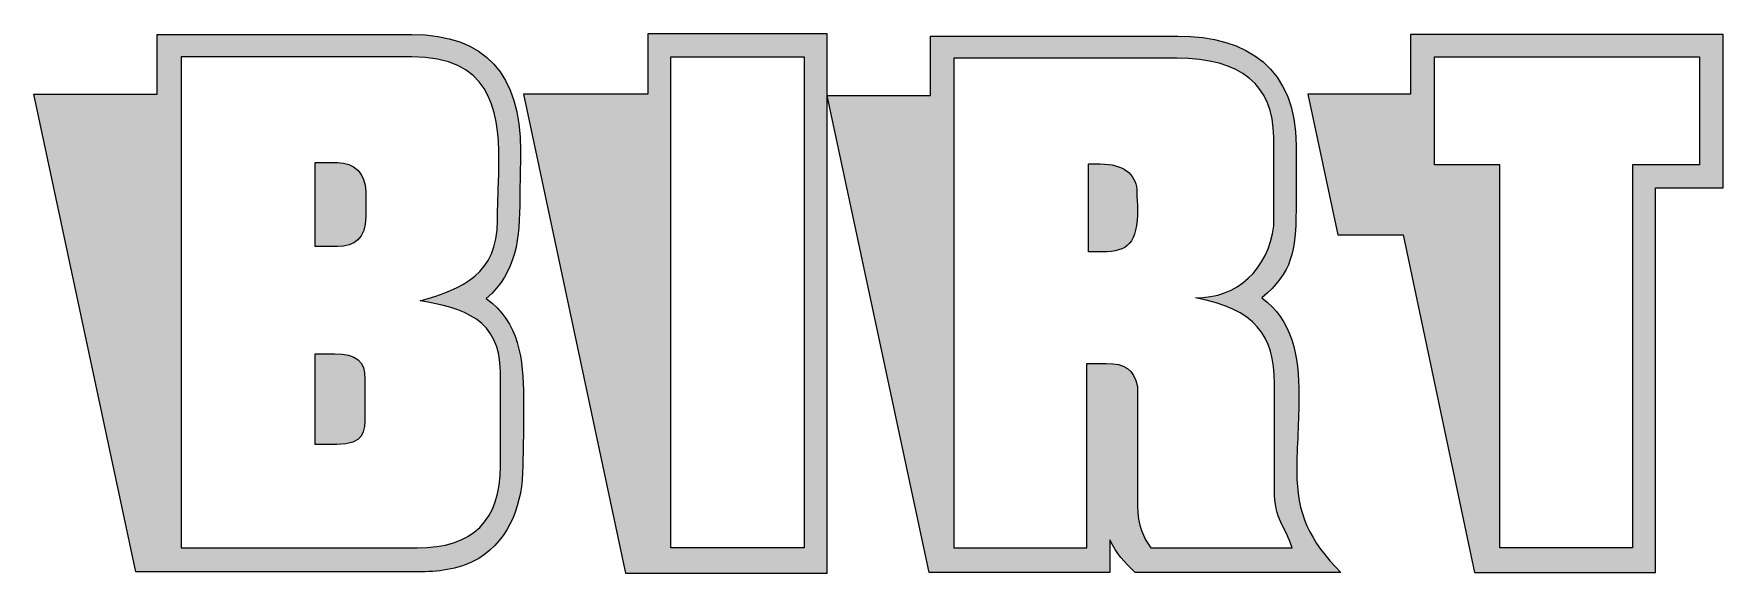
# Model space of a CAD drawing. Header units: inches. Extents: x 0.1 to 14.9, y -15.1 to -2.9.
# Drawn here: x 0.14 to 7.04, y -10.34 to -8.13 of the extents above; entities that cross this region are included whole.
import ezdxf

# ---------------------------------------------------------------- set-up
doc = ezdxf.new("R2010")
doc.units = ezdxf.units.IN
doc.header["$MEASUREMENT"] = 0
doc.layers.add('Layer 1', color=7, linetype='Continuous')

# ---------------------------------------------------------------- blocks, each defined once
blk = doc.blocks.new('block 2')
at = {"layer": 'Layer 1', "true_color": 0x110d10}
h = blk.add_hatch(color=248, dxfattribs=at)
h.dxf.hatch_style = 2
edge = h.paths.add_edge_path()
edge.add_spline(control_points=[(1.7223, -10.3319), (1.8013, -10.3319), (1.8834, -10.3197), (1.9563, -10.2772), (2.087, -10.1951), (2.1356, -10.0492), (2.1356, -9.9003), (2.1387, -9.8152), (2.1387, -9.718), (2.1387, -9.6207), (2.1387, -9.4657), (2.1204, -9.3107), (1.9867, -9.2165), (2.1113, -9.1071), (2.1235, -8.9703), (2.1235, -8.8062), (2.1235, -8.7424), (2.1265, -8.6786), (2.1265, -8.6117), (2.1265, -8.3017), (1.9837, -8.1376), (1.6828, -8.1376), (1.6828, -8.1376), (0.6434, -8.1376), (0.6434, -8.1376), (0.6434, -8.1376), (0.6434, -8.3807), (0.6434, -8.3807), (0.6434, -8.3807), (0.1389, -8.3807), (0.1389, -8.3807), (0.1389, -8.3807), (0.5553, -10.3319), (0.5553, -10.3319), (0.5553, -10.3319), (1.7223, -10.3319), (1.7223, -10.3319)], knot_values=[0, 0, 0, 0, 1, 1, 1, 2, 2, 2, 3, 3, 3, 4, 4, 4, 5, 5, 5, 6, 6, 6, 7, 7, 7, 8, 8, 8, 9, 9, 9, 10, 10, 10, 11, 11, 11, 12, 12, 12, 12], degree=3, periodic=1)
edge = h.paths.add_edge_path()
edge.add_spline(control_points=[(0.7406, -8.2288), (0.7406, -8.2288), (1.6828, -8.2288), (1.6828, -8.2288), (1.9958, -8.2288), (2.0384, -8.4324), (2.0384, -8.6542), (2.0384, -8.7363), (2.0323, -8.8184), (2.0323, -8.8974), (2.0323, -9.1162), (1.8925, -9.1739), (1.7162, -9.2256), (1.8925, -9.253), (2.0445, -9.3016), (2.0445, -9.5174), (2.0445, -9.5174), (2.0445, -9.9003), (2.0445, -9.9003), (2.0445, -10.1222), (1.932, -10.2346), (1.7041, -10.2346), (1.7041, -10.2346), (0.7406, -10.2346), (0.7406, -10.2346), (0.7406, -10.2346), (0.7406, -8.2288), (0.7406, -8.2288)], knot_values=[0, 0, 0, 0, 1, 1, 1, 2, 2, 2, 3, 3, 3, 4, 4, 4, 5, 5, 5, 6, 6, 6, 7, 7, 7, 8, 8, 8, 9, 9, 9, 9], degree=3, periodic=1)
h = blk.add_hatch(color=248, dxfattribs=at)
h.dxf.hatch_style = 2
h.paths.add_polyline_path([(2.6463, -8.3807), (2.1387, -8.3807), (2.5551, -10.338), (3.3787, -10.338), (3.3787, -8.1345), (2.6463, -8.1345)])
h.paths.add_polyline_path([(2.7405, -8.2288), (3.2845, -8.2288), (3.2845, -10.2346), (2.7405, -10.2346)])
h = blk.add_hatch(color=248, dxfattribs=at)
h.dxf.hatch_style = 2
h.paths.add_polyline_path([(6.7614, -8.7637), (7.038, -8.7637), (7.038, -8.1376), (5.7615, -8.1376), (5.7615, -8.3807), (5.3421, -8.3807), (5.4637, -8.9551), (5.7311, -8.9551), (6.0229, -10.3349), (6.7614, -10.3349)])
h.paths.add_polyline_path([(6.6672, -10.2346), (6.1262, -10.2346), (6.1262, -8.6694), (5.8588, -8.6694), (5.8588, -8.2288), (6.9407, -8.2288), (6.9407, -8.6694), (6.6672, -8.6694)])
h = blk.add_hatch(color=248, dxfattribs=at)
h.dxf.hatch_style = 2
edge = h.paths.add_edge_path()
edge.add_spline(control_points=[(5.2934, -8.8548), (5.2934, -8.8548), (5.2934, -8.5904), (5.2934, -8.5904), (5.2934, -8.2774), (5.0959, -8.1437), (4.8102, -8.1437), (4.8102, -8.1437), (3.8012, -8.1437), (3.8012, -8.1437), (3.8012, -8.1437), (3.8012, -8.3868), (3.8012, -8.3868), (3.8012, -8.3868), (3.3787, -8.3868), (3.3787, -8.3868), (3.3787, -8.3868), (3.7951, -10.3349), (3.7951, -10.3349), (3.7951, -10.3349), (4.5336, -10.3349), (4.5336, -10.3349), (4.5336, -10.3349), (4.5336, -10.2012), (4.5336, -10.2012), (4.561, -10.2589), (4.5914, -10.2924), (4.637, -10.3349), (4.637, -10.3349), (5.4758, -10.3349), (5.4758, -10.3349), (5.3481, -10.2042), (5.2965, -10.0948), (5.2965, -9.9216), (5.2965, -9.8213), (5.3056, -9.7149), (5.3056, -9.6116), (5.3056, -9.4505), (5.2782, -9.3016), (5.1536, -9.2135), (5.2782, -9.1101), (5.2934, -9.0189), (5.2934, -8.8548)], knot_values=[0, 0, 0, 0, 1, 1, 1, 2, 2, 2, 3, 3, 3, 4, 4, 4, 5, 5, 5, 6, 6, 6, 7, 7, 7, 8, 8, 8, 9, 9, 9, 10, 10, 10, 11, 11, 11, 12, 12, 12, 13, 13, 13, 14, 14, 14, 14], degree=3, periodic=1)
edge = h.paths.add_edge_path()
edge.add_spline(control_points=[(5.2053, -9.563), (5.2053, -9.563), (5.2053, -9.9976), (5.2053, -9.9976), (5.2053, -10.1191), (5.2509, -10.1495), (5.2782, -10.2346), (5.2782, -10.2346), (4.7008, -10.2346), (4.7008, -10.2346), (4.6704, -10.1921), (4.6461, -10.1434), (4.6461, -10.0614), (4.6461, -10.0614), (4.6461, -9.5751), (4.6461, -9.5751), (4.6309, -9.5052), (4.5944, -9.4809), (4.5184, -9.4809), (4.5184, -9.4809), (4.4394, -9.4809), (4.4394, -9.4809), (4.4394, -9.4809), (4.4394, -10.2346), (4.4394, -10.2346), (4.4394, -10.2346), (3.8954, -10.2346), (3.8954, -10.2346), (3.8954, -10.2346), (3.8954, -8.2348), (3.8954, -8.2348), (3.8954, -8.2348), (4.8071, -8.2348), (4.8071, -8.2348), (5.0685, -8.2348), (5.2023, -8.3442), (5.2023, -8.557), (5.2023, -8.557), (5.2023, -8.9187), (5.2023, -8.9187), (5.181, -9.098), (5.0533, -9.2135), (4.8831, -9.2135), (5.1263, -9.259), (5.2053, -9.3654), (5.2053, -9.563)], knot_values=[0, 0, 0, 0, 1, 1, 1, 2, 2, 2, 3, 3, 3, 4, 4, 4, 5, 5, 5, 6, 6, 6, 7, 7, 7, 8, 8, 8, 9, 9, 9, 10, 10, 10, 11, 11, 11, 12, 12, 12, 13, 13, 13, 14, 14, 14, 15, 15, 15, 15], degree=3, periodic=1)
h = blk.add_hatch(color=248, dxfattribs=at)
h.dxf.hatch_style = 2
edge = h.paths.add_edge_path()
edge.add_spline(control_points=[(1.3789, -8.6603), (1.3789, -8.6603), (1.2877, -8.6603), (1.2877, -8.6603), (1.2877, -8.6603), (1.2877, -9.0038), (1.2877, -9.0038), (1.2877, -9.0038), (1.3789, -9.0038), (1.3789, -9.0038), (1.4488, -9.0038), (1.4944, -8.9703), (1.4944, -8.8822), (1.4944, -8.8822), (1.4944, -8.7789), (1.4944, -8.7789), (1.4944, -8.7059), (1.4457, -8.6603), (1.3789, -8.6603)], knot_values=[0, 0, 0, 0, 1, 1, 1, 2, 2, 2, 3, 3, 3, 4, 4, 4, 5, 5, 5, 6, 6, 6, 6], degree=3, periodic=1)
h = blk.add_hatch(color=248, dxfattribs=at)
h.dxf.hatch_style = 2
edge = h.paths.add_edge_path()
edge.add_spline(control_points=[(4.4941, -8.6664), (4.4941, -8.6664), (4.4455, -8.6664), (4.4455, -8.6664), (4.4455, -8.6664), (4.4455, -9.025), (4.4455, -9.025), (4.4455, -9.025), (4.5032, -9.025), (4.5032, -9.025), (4.6066, -9.025), (4.6461, -8.9916), (4.6461, -8.8487), (4.6461, -8.8244), (4.643, -8.8032), (4.643, -8.7697), (4.637, -8.7059), (4.5883, -8.6664), (4.4941, -8.6664)], knot_values=[0, 0, 0, 0, 1, 1, 1, 2, 2, 2, 3, 3, 3, 4, 4, 4, 5, 5, 5, 6, 6, 6, 6], degree=3, periodic=1)
h = blk.add_hatch(color=248, dxfattribs=at)
h.dxf.hatch_style = 2
edge = h.paths.add_edge_path()
edge.add_spline(control_points=[(1.3667, -9.4414), (1.3667, -9.4414), (1.2877, -9.4414), (1.2877, -9.4414), (1.2877, -9.4414), (1.2877, -9.8122), (1.2877, -9.8122), (1.2877, -9.8122), (1.3758, -9.8122), (1.3758, -9.8122), (1.4883, -9.8122), (1.4913, -9.7605), (1.4913, -9.6906), (1.4913, -9.6906), (1.4913, -9.5447), (1.4913, -9.5447), (1.4913, -9.4718), (1.4579, -9.4414), (1.3667, -9.4414)], knot_values=[0, 0, 0, 0, 1, 1, 1, 2, 2, 2, 3, 3, 3, 4, 4, 4, 5, 5, 5, 6, 6, 6, 6], degree=3, periodic=1)
at = {"layer": 'Layer 1', "lineweight": 0}
for points in [[(2.6463, -8.3807), (2.1387, -8.3807), (2.5551, -10.338), (3.3787, -10.338), (3.3787, -8.1345), (2.6463, -8.1345), (2.6463, -8.3807)], [(6.7614, -8.7637), (7.038, -8.7637), (7.038, -8.1376), (5.7615, -8.1376), (5.7615, -8.3807), (5.3421, -8.3807), (5.4637, -8.9551), (5.7311, -8.9551), (6.0229, -10.3349), (6.7614, -10.3349), (6.7614, -8.7637)], [(2.7405, -8.2288), (3.2845, -8.2288), (3.2845, -10.2346), (2.7405, -10.2346), (2.7405, -8.2288)], [(6.6672, -10.2346), (6.1262, -10.2346), (6.1262, -8.6694), (5.8588, -8.6694), (5.8588, -8.2288), (6.9407, -8.2288), (6.9407, -8.6694), (6.6672, -8.6694), (6.6672, -10.2346)]]:
    blk.add_lwpolyline(points, dxfattribs=at)
for points, knots in [([(1.7223, -10.3319), (1.8013, -10.3319), (1.8834, -10.3197), (1.9563, -10.2772), (2.087, -10.1951), (2.1356, -10.0492), (2.1356, -9.9003), (2.1387, -9.8152), (2.1387, -9.718), (2.1387, -9.6207), (2.1387, -9.4657), (2.1204, -9.3107), (1.9867, -9.2165), (2.1113, -9.1071), (2.1235, -8.9703), (2.1235, -8.8062), (2.1235, -8.7424), (2.1265, -8.6786), (2.1265, -8.6117), (2.1265, -8.3017), (1.9837, -8.1376), (1.6828, -8.1376), (1.6828, -8.1376), (0.6434, -8.1376), (0.6434, -8.1376), (0.6434, -8.1376), (0.6434, -8.3807), (0.6434, -8.3807), (0.6434, -8.3807), (0.1389, -8.3807), (0.1389, -8.3807), (0.1389, -8.3807), (0.5553, -10.3319), (0.5553, -10.3319), (0.5553, -10.3319), (1.7223, -10.3319), (1.7223, -10.3319)], [0, 0, 0, 0, 1, 1, 1, 2, 2, 2, 3, 3, 3, 4, 4, 4, 5, 5, 5, 6, 6, 6, 7, 7, 7, 8, 8, 8, 9, 9, 9, 10, 10, 10, 11, 11, 11, 12, 12, 12, 12]), ([(5.2934, -8.8548), (5.2934, -8.8548), (5.2934, -8.5904), (5.2934, -8.5904), (5.2934, -8.2774), (5.0959, -8.1437), (4.8102, -8.1437), (4.8102, -8.1437), (3.8012, -8.1437), (3.8012, -8.1437), (3.8012, -8.1437), (3.8012, -8.3868), (3.8012, -8.3868), (3.8012, -8.3868), (3.3787, -8.3868), (3.3787, -8.3868), (3.3787, -8.3868), (3.7951, -10.3349), (3.7951, -10.3349), (3.7951, -10.3349), (4.5336, -10.3349), (4.5336, -10.3349), (4.5336, -10.3349), (4.5336, -10.2012), (4.5336, -10.2012), (4.561, -10.2589), (4.5914, -10.2924), (4.637, -10.3349), (4.637, -10.3349), (5.4758, -10.3349), (5.4758, -10.3349), (5.3481, -10.2042), (5.2965, -10.0948), (5.2965, -9.9216), (5.2965, -9.8213), (5.3056, -9.7149), (5.3056, -9.6116), (5.3056, -9.4505), (5.2782, -9.3016), (5.1536, -9.2135), (5.2782, -9.1101), (5.2934, -9.0189), (5.2934, -8.8548)], [0, 0, 0, 0, 1, 1, 1, 2, 2, 2, 3, 3, 3, 4, 4, 4, 5, 5, 5, 6, 6, 6, 7, 7, 7, 8, 8, 8, 9, 9, 9, 10, 10, 10, 11, 11, 11, 12, 12, 12, 13, 13, 13, 14, 14, 14, 14]), ([(0.7406, -8.2288), (0.7406, -8.2288), (1.6828, -8.2288), (1.6828, -8.2288), (1.9958, -8.2288), (2.0384, -8.4324), (2.0384, -8.6542), (2.0384, -8.7363), (2.0323, -8.8184), (2.0323, -8.8974), (2.0323, -9.1162), (1.8925, -9.1739), (1.7162, -9.2256), (1.8925, -9.253), (2.0445, -9.3016), (2.0445, -9.5174), (2.0445, -9.5174), (2.0445, -9.9003), (2.0445, -9.9003), (2.0445, -10.1222), (1.932, -10.2346), (1.7041, -10.2346), (1.7041, -10.2346), (0.7406, -10.2346), (0.7406, -10.2346), (0.7406, -10.2346), (0.7406, -8.2288), (0.7406, -8.2288)], [0, 0, 0, 0, 1, 1, 1, 2, 2, 2, 3, 3, 3, 4, 4, 4, 5, 5, 5, 6, 6, 6, 7, 7, 7, 8, 8, 8, 9, 9, 9, 9]), ([(5.2053, -9.563), (5.2053, -9.563), (5.2053, -9.9976), (5.2053, -9.9976), (5.2053, -10.1191), (5.2509, -10.1495), (5.2782, -10.2346), (5.2782, -10.2346), (4.7008, -10.2346), (4.7008, -10.2346), (4.6704, -10.1921), (4.6461, -10.1434), (4.6461, -10.0614), (4.6461, -10.0614), (4.6461, -9.5751), (4.6461, -9.5751), (4.6309, -9.5052), (4.5944, -9.4809), (4.5184, -9.4809), (4.5184, -9.4809), (4.4394, -9.4809), (4.4394, -9.4809), (4.4394, -9.4809), (4.4394, -10.2346), (4.4394, -10.2346), (4.4394, -10.2346), (3.8954, -10.2346), (3.8954, -10.2346), (3.8954, -10.2346), (3.8954, -8.2348), (3.8954, -8.2348), (3.8954, -8.2348), (4.8071, -8.2348), (4.8071, -8.2348), (5.0685, -8.2348), (5.2023, -8.3442), (5.2023, -8.557), (5.2023, -8.557), (5.2023, -8.9187), (5.2023, -8.9187), (5.181, -9.098), (5.0533, -9.2135), (4.8831, -9.2135), (5.1263, -9.259), (5.2053, -9.3654), (5.2053, -9.563)], [0, 0, 0, 0, 1, 1, 1, 2, 2, 2, 3, 3, 3, 4, 4, 4, 5, 5, 5, 6, 6, 6, 7, 7, 7, 8, 8, 8, 9, 9, 9, 10, 10, 10, 11, 11, 11, 12, 12, 12, 13, 13, 13, 14, 14, 14, 15, 15, 15, 15]), ([(1.3789, -8.6603), (1.3789, -8.6603), (1.2877, -8.6603), (1.2877, -8.6603), (1.2877, -8.6603), (1.2877, -9.0038), (1.2877, -9.0038), (1.2877, -9.0038), (1.3789, -9.0038), (1.3789, -9.0038), (1.4488, -9.0038), (1.4944, -8.9703), (1.4944, -8.8822), (1.4944, -8.8822), (1.4944, -8.7789), (1.4944, -8.7789), (1.4944, -8.7059), (1.4457, -8.6603), (1.3789, -8.6603)], [0, 0, 0, 0, 1, 1, 1, 2, 2, 2, 3, 3, 3, 4, 4, 4, 5, 5, 5, 6, 6, 6, 6]), ([(4.4941, -8.6664), (4.4941, -8.6664), (4.4455, -8.6664), (4.4455, -8.6664), (4.4455, -8.6664), (4.4455, -9.025), (4.4455, -9.025), (4.4455, -9.025), (4.5032, -9.025), (4.5032, -9.025), (4.6066, -9.025), (4.6461, -8.9916), (4.6461, -8.8487), (4.6461, -8.8244), (4.643, -8.8032), (4.643, -8.7697), (4.637, -8.7059), (4.5883, -8.6664), (4.4941, -8.6664)], [0, 0, 0, 0, 1, 1, 1, 2, 2, 2, 3, 3, 3, 4, 4, 4, 5, 5, 5, 6, 6, 6, 6]), ([(1.3667, -9.4414), (1.3667, -9.4414), (1.2877, -9.4414), (1.2877, -9.4414), (1.2877, -9.4414), (1.2877, -9.8122), (1.2877, -9.8122), (1.2877, -9.8122), (1.3758, -9.8122), (1.3758, -9.8122), (1.4883, -9.8122), (1.4913, -9.7605), (1.4913, -9.6906), (1.4913, -9.6906), (1.4913, -9.5447), (1.4913, -9.5447), (1.4913, -9.4718), (1.4579, -9.4414), (1.3667, -9.4414)], [0, 0, 0, 0, 1, 1, 1, 2, 2, 2, 3, 3, 3, 4, 4, 4, 5, 5, 5, 6, 6, 6, 6])]:
    blk.add_open_spline(points, degree=3, knots=knots, dxfattribs=at)

msp = doc.modelspace()

# ---------------------------------------------------------------- block references
at = {"layer": 'Layer 1'}
msp.add_blockref('block 2', (0, 0), dxfattribs=at)

doc.saveas('drawing.dxf')
